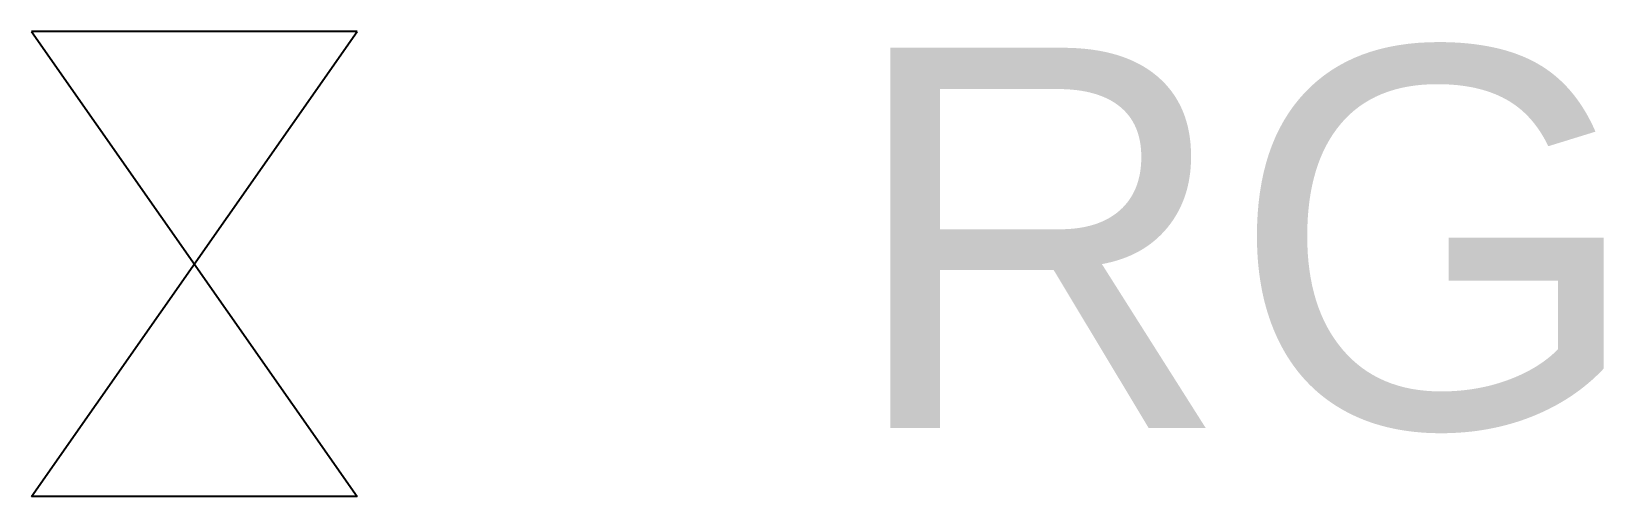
# Model space of a CAD drawing. Header units: millimetres. Extents: x -0.053 to 0.454, y -0.075 to 0.075.
import ezdxf

# ---------------------------------------------------------------- set-up
doc = ezdxf.new("R2010")
doc.units = ezdxf.units.MM
doc.layers.add('TUBULAÇÕEÁGUA', color=131, linetype='Continuous')
doc.styles.add('COTAS', font='arial.ttf', dxfattribs={"height": 0.15})

msp = doc.modelspace()

# ---------------------------------------------------------------- linework, layer by layer
at = {"layer": 'TUBULAÇÕEÁGUA'}
for p, q in [((-0.0525, -0.075), (0.0525, 0.075)), ((0.0525, 0.075), (-0.0525, 0.075)), ((-0.0525, 0.075), (0.0525, -0.075)), ((0.0525, -0.075), (-0.0525, -0.075))]:
    msp.add_line(p, q, dxfattribs=at)

# ---------------------------------------------------------------- texts
at = {"linetype": 'Continuous', "style": 'COTAS'}
msp.add_text('RG', height=0.12258, dxfattribs=at).set_placement((0.21045, -0.05284))

doc.saveas('drawing.dxf')
